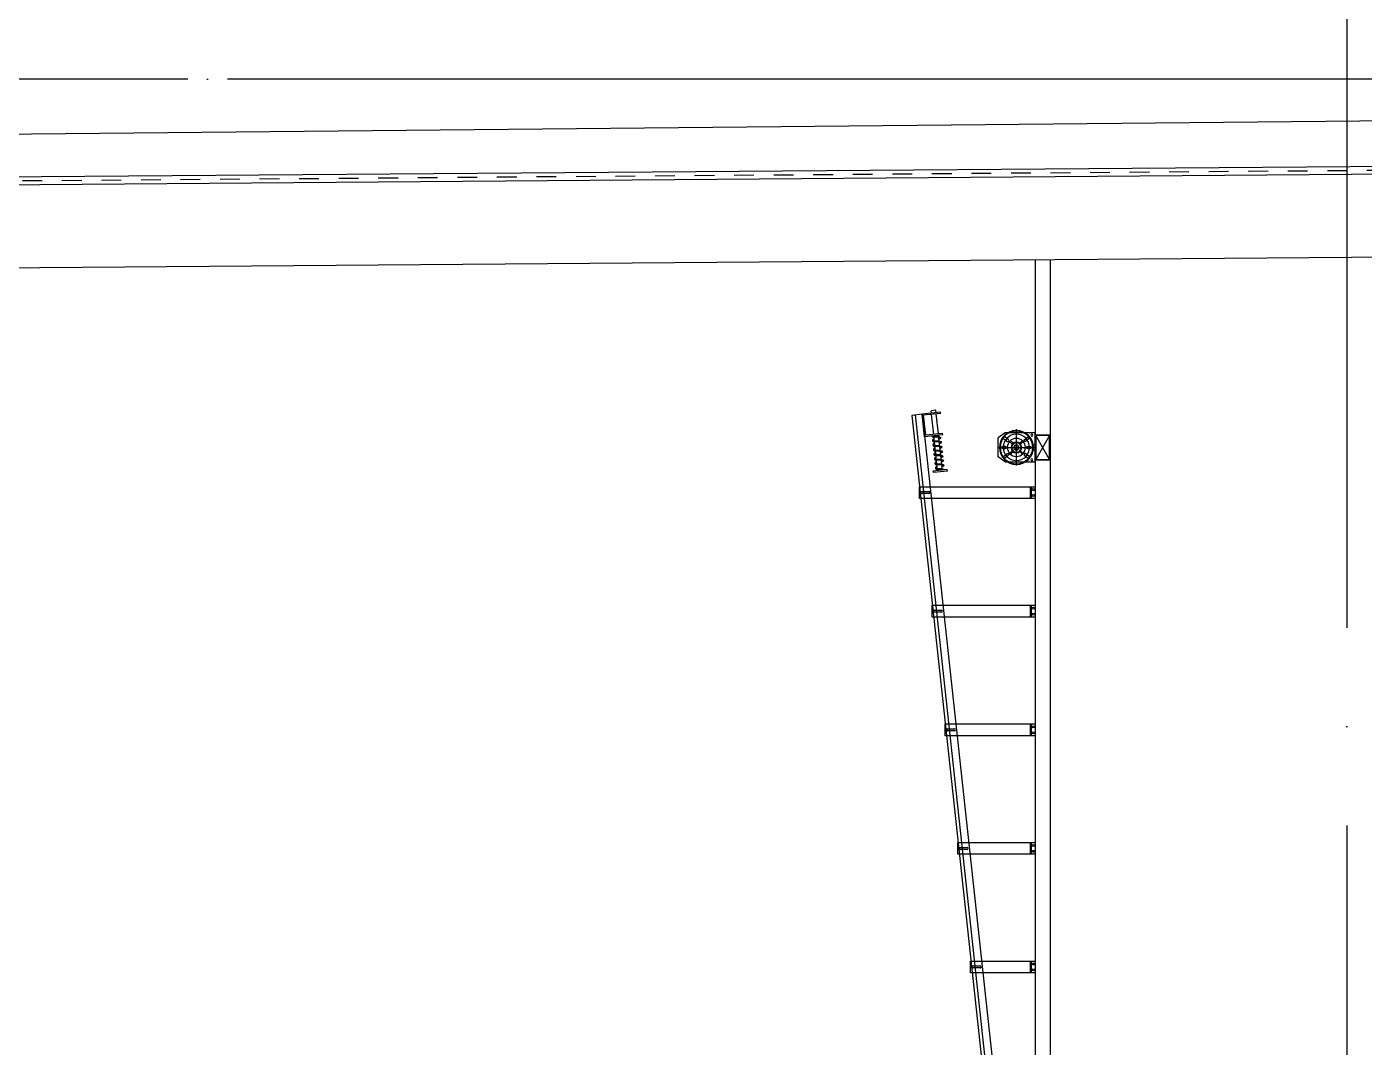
# Model space of a CAD drawing. Header units: millimetres. Extents: x 4754612 to 5801174, y 2368242 to 2777223.
# Drawn here: x 5502063 to 5508827, y 2446118 to 2451281 of the extents above; entities that cross this region are included whole.
import ezdxf

# ---------------------------------------------------------------- set-up
doc = ezdxf.new("R2010")
doc.units = ezdxf.units.MM
doc.header["$LTSCALE"] = 1000
for name, pattern in [('CEN', [6.2, 6, -0.1, 0, -0.1]), ('CENTER', [50.8, 31.75, -6.35, 6.35, -6.35]), ('HIDDEN', [2, 1, -1])]:
    doc.linetypes.add(name, pattern=pattern)
for name, color, linetype in [('A-FIN-4', 9, 'Continuous'), ('A-FIN-5', 8, 'Continuous'), ('A-중심선', 10, 'CEN'), ('CENTER', 1, 'CENTER'), ('CON', 2, 'Continuous'), ('OHD Frame', 6, 'Continuous'), ('OHD Track', 4, 'Continuous'), ('케이블드럼', 9, 'Continuous')]:
    doc.layers.add(name, color=color, linetype=linetype)

# ---------------------------------------------------------------- blocks, each defined once
blk = doc.blocks.new('DRUM&SHAFT')
at = {"layer": 'CENTER', "ltscale": 5}
for p, q in [((83366.2, -19490.3, 0), (83366.2, -19306.3, 0)), ((83458.2, -19398.3, 0), (83274.3, -19398.3, 0))]:
    blk.add_line(p, q, dxfattribs=at)
at = {"layer": '케이블드럼'}
for p, q in [((83420.7, -19323.3, 0), (83273.7, -19323.3, 0)), ((83420.7, -19323.3, 0), (83458.7, -19350.3, 0)), ((83281.4, -19385.6, 0), (83270.7, -19385.6, 0)), ((83281.4, -19410.6, 0), (83270.7, -19410.6, 0)), ((83345.4, -19381.2, 0), (83331.9, -19367.7, 0)), ((83349.3, -19377.3, 0), (83335.8, -19363.8, 0)), ((83383.2, -19377.3, 0), (83396.7, -19363.8, 0)), ((83387.1, -19381.2, 0), (83400.6, -19367.7, 0)), ((83458.7, -19446.3, 0), (83458.7, -19350.3, 0)), ((83273.7, -19473.3, 0), (83420.7, -19473.3, 0)), ((83345.2, -19415.2, 0), (83331.9, -19428.5, 0)), ((83349.1, -19419.2, 0), (83335.8, -19432.5, 0)), ((83383.4, -19419.2, 0), (83396.7, -19432.5, 0)), ((83387.3, -19415.2, 0), (83400.6, -19428.5, 0)), ((83420.7, -19473.3, 0), (83458.7, -19446.3, 0))]:
    blk.add_line(p, q, dxfattribs=at)
at = {"layer": '케이블드럼', "elevation": 0}
blk.add_lwpolyline([(83270.7, -19323.3), (83273.7, -19323.3), (83273.7, -19473.3), (83270.7, -19473.3)], close=True, dxfattribs=at)
for points in [[(83307.4, -19344.4, 0.867236), (83301.1, -19352.2), (83320, -19367.5, 0.867236), (83326.3, -19359.7)], [(83425.1, -19344.4, -0.867236), (83431.4, -19352.2), (83412.5, -19367.5, -0.867236), (83406.2, -19359.7)], [(83295.3, -19393.3, 0.867236), (83295.3, -19403.3), (83311.6, -19403.3, 0.867236), (83311.6, -19393.3)], [(83437.2, -19393.3, -0.867236), (83437.2, -19403.3), (83420.9, -19403.3, -0.867236), (83420.9, -19393.3)], [(83307.4, -19452.2, -0.867236), (83301.1, -19444.5), (83320, -19429.1, -0.867236), (83326.3, -19436.9)], [(83425.1, -19452.2, 0.867236), (83431.4, -19444.5), (83412.5, -19429.1, 0.867236), (83406.2, -19436.9)]]:
    blk.add_lwpolyline(points, format="xyb", close=True, dxfattribs=at)
at = {"layer": '케이블드럼'}
for centre, radius in [((83366.2, -19398.1, 0), 85.8), ((83288.3, -19335.5, 0), 5), ((83366.2, -19398.3, 0), 82.6), ((83366.2, -19398.1, 0), 66.5), ((83366.2, -19398.1, 0), 45.9), ((83366.2, -19398.3, 0), 27), ((83366.2, -19398.3, 0), 24), ((83366.2, -19398.3, 0), 12.6), ((83366.2, -19398.3, 0), 12.5), ((83366.2, -19398.3, 0), 10.5), ((83288.3, -19461.1, 0), 5)]:
    blk.add_circle(centre, radius, dxfattribs=at)
blk = doc.blocks.new('프레임125X75X2.3T')
at = {"color": 1}
for p, q in [((187297.8, -254578.2, 0), (187368.2, -254457.8, 0)), ((187297.8, -254457.8, 0), (187368.2, -254578.2, 0))]:
    blk.add_line(p, q, dxfattribs=at)
at = {"layer": 'OHD Frame', "elevation": 0}
for points in [[(187370.5, -254455.5), (187370.5, -254580.5), (187295.5, -254580.5), (187295.5, -254455.5)], [(187368.2, -254457.8), (187368.2, -254578.2), (187297.8, -254578.2), (187297.8, -254457.8)]]:
    blk.add_lwpolyline(points, close=True, dxfattribs=at)
blk = doc.blocks.new('DOOR STOPPER')
at = {"color": 4}
for p, q in [((109463.3, 61094.3, 0), (109463.3, 61023.5, 0)), ((109463.3, 61094.3, 0), (109471.3, 61094.3, 0)), ((109471.3, 61094.3, 0), (109471.3, 61023.5, 0)), ((109648.8, 61091.2, 0), (109648.8, 60998.9, 0)), ((109648.8, 61091.2, 0), (109655.1, 61091.2, 0)), ((109655.1, 61091.2, 0), (109655.1, 61005.3, 0)), ((109756.9, 61091.2, 0), (109756.9, 61005.3, 0)), ((109756.9, 61091.2, 0), (109763.3, 61091.2, 0)), ((109763.3, 61091.2, 0), (109763.3, 60998.9, 0)), ((109463.3, 61023.5, 0), (109471.3, 61023.5, 0)), ((109471.3, 61069.8, 0), (109648.8, 61069.8, 0)), ((109471.3, 61045.8, 0), (109648.8, 61045.8, 0)), ((109655.1, 61069.8, 0), (109756.9, 61069.8, 0)), ((109655.1, 61045.8, 0), (109756.9, 61045.8, 0)), ((109763.3, 61069.8, 0), (109776, 61069.8, 0)), ((109763.3, 61045.8, 0), (109776, 61045.8, 0)), ((109776, 61069.8, 0), (109776, 61045.8, 0)), ((109648.8, 60998.9, 0), (109763.3, 60998.9, 0)), ((109655.1, 61005.3, 0), (109756.9, 61005.3, 0))]:
    blk.add_line(p, q, dxfattribs=at)
at = {"color": 4, "linetype": 'Continuous'}
for p, q in [((109474.5, 61069.4, 0), (109476.8, 61046.4, 0)), ((109478.1, 61070.1, 0), (109480.5, 61046.8, 0)), ((109497.8, 61069.4, 0), (109500.2, 61046.4, 0)), ((109501.5, 61070.1, 0), (109503.9, 61046.8, 0)), ((109521.2, 61069.4, 0), (109523.6, 61046.4, 0)), ((109524.8, 61070.1, 0), (109527.3, 61046.8, 0)), ((109544.6, 61069.4, 0), (109546.9, 61046.4, 0)), ((109548.2, 61070.1, 0), (109550.6, 61046.8, 0)), ((109567.9, 61069.4, 0), (109570.3, 61046.4, 0)), ((109571.6, 61070.1, 0), (109574, 61046.8, 0)), ((109591.3, 61069.4, 0), (109593.6, 61046.4, 0)), ((109594.9, 61070.1, 0), (109597.3, 61046.8, 0)), ((109614.6, 61069.4, 0), (109617, 61046.4, 0)), ((109618.3, 61070.1, 0), (109620.7, 61046.8, 0)), ((109638, 61069.7, 0), (109640.3, 61046.7, 0)), ((109641.6, 61070.4, 0), (109644, 61047.1, 0))]:
    blk.add_line(p, q, dxfattribs=at)
for centre, end_param in [((109494.7, 61064.3, 0), 1.199537), ((109518, 61064.3, 0), 1.199537), ((109541.4, 61064.3, 0), 1.199537), ((109564.7, 61064.3, 0), 1.199537), ((109588.1, 61064.3, 0), 1.199537), ((109611.4, 61064.3, 0), 1.199537), ((109634.8, 61064.5, 0), 1.199537), ((109471.3, 61064.3, 0), -0.032668)]:
    blk.add_ellipse(centre, major_axis=(-0.3, 15.6), ratio=0.477179, start_param=-1.195765, end_param=end_param, dxfattribs=at)
for points, knots in [([(109474.5, 61069.4, 0), (109474.3, 61070.2, 0), (109474.1, 61071, 0), (109473.6, 61072.7, 0), (109473.3, 61073.5, 0), (109472.6, 61074.8, 0), (109472.2, 61075.3, 0), (109471.7, 61075.9, 0), (109471.6, 61076, 0), (109471.4, 61076.1, 0), (109471.3, 61076.1, 0), (109471.3, 61076.2, 0)], [1.9539775, 1.9539775, 1.9539775, 1.9539775, 2.1548685, 2.1548685, 2.4122962, 2.4122962, 2.6697239, 2.6697239, 2.8449346, 2.8449346, 2.9444367, 2.9444367, 2.9444367, 2.9444367]), ([(109492.9, 61045.8, 0), (109491.5, 61041.4, 0), (109491.2, 61040.8, 0), (109490.7, 61039.9, 0), (109490.5, 61039.5, 0), (109490, 61038.8, 0), (109489.7, 61038.4, 0), (109489.2, 61037.8, 0), (109488.8, 61037.5, 0), (109488.2, 61036.9, 0), (109487.9, 61036.7, 0), (109487.3, 61036.4, 0), (109487.1, 61036.3, 0), (109486.7, 61036.1, 0), (109486.5, 61036, 0), (109486.1, 61035.9, 0), (109485.9, 61035.9, 0), (109485.6, 61035.8, 0), (109485.5, 61035.8, 0), (109485.3, 61035.8, 0), (109485.2, 61035.8, 0), (109484.8, 61035.8, 0), (109484.5, 61035.8, 0), (109484.2, 61035.9, 0), (109484.1, 61035.9, 0), (109483.9, 61035.9, 0), (109483.8, 61035.9, 0), (109483.7, 61036, 0), (109483.6, 61036, 0), (109483.4, 61036.1, 0), (109483.2, 61036.1, 0), (109482.7, 61036.3, 0), (109482.5, 61036.5, 0), (109482, 61036.8, 0), (109481.8, 61036.9, 0), (109481.5, 61037.1, 0), (109481.4, 61037.3, 0), (109481, 61037.6, 0), (109480.8, 61037.9, 0), (109480.3, 61038.4, 0), (109480.1, 61038.7, 0), (109479.5, 61039.5, 0), (109479.1, 61040.1, 0), (109478.5, 61041.3, 0), (109478.2, 61042, 0), (109477.7, 61043.4, 0), (109477.5, 61044.2, 0), (109477.2, 61045.3, 0), (109477.1, 61045.7, 0), (109476.8, 61046.4, 0)], [2.284157, 2.284157, 2.284157, 2.284157, 2.422346, 2.422346, 2.53296, 2.53296, 2.643575, 2.643575, 2.760459, 2.760459, 2.877343, 2.877343, 2.943322, 2.943322, 3.009301, 3.009301, 3.067956, 3.067956, 3.100399, 3.100399, 3.132842, 3.132842, 3.209433, 3.209433, 3.242764, 3.242764, 3.266879, 3.266879, 3.290995, 3.290995, 3.339227, 3.339227, 3.435689, 3.435689, 3.491675, 3.491675, 3.54766, 3.54766, 3.639733, 3.639733, 3.731806, 3.731806, 3.894315, 3.894315, 4.056824, 4.056824, 4.219333, 4.219333, 4.293854, 4.293854, 4.293854, 4.293854]), ([(109489.1, 61045.8, 0), (109489, 61045.5, 0), (109488.9, 61045.1, 0), (109488.4, 61043.7, 0), (109488, 61042.7, 0), (109487.2, 61041.2, 0), (109486.8, 61040.6, 0), (109486.1, 61040, 0), (109485.8, 61039.8, 0), (109485.4, 61039.6, 0), (109485.3, 61039.5, 0), (109485, 61039.5, 0), (109484.9, 61039.5, 0), (109484.6, 61039.6, 0), (109484.4, 61039.7, 0), (109483.9, 61040, 0), (109483.6, 61040.2, 0), (109483.1, 61040.8, 0), (109482.8, 61041.2, 0), (109482.2, 61042.2, 0), (109481.9, 61042.8, 0), (109481.3, 61044.4, 0), (109480.9, 61045.6, 0), (109480.7, 61046.8, 0)], [2.066081, 2.066081, 2.066081, 2.066081, 2.158304, 2.158304, 2.432845, 2.432845, 2.707387, 2.707387, 2.892355, 2.892355, 3.077323, 3.077323, 3.262291, 3.262291, 3.44726, 3.44726, 3.632228, 3.632228, 3.817196, 3.817196, 4.002164, 4.002164, 4.293854, 4.293854, 4.293854, 4.293854]), ([(109494.7, 61076.2, 0), (109494.6, 61076.1, 0), (109494.5, 61076.1, 0), (109494.3, 61075.9, 0), (109494.1, 61075.7, 0), (109493.7, 61075.3, 0), (109493.5, 61075.1, 0), (109492.9, 61074, 0), (109492.5, 61073.1, 0), (109491.9, 61071.4, 0), (109491.7, 61070.8, 0), (109491.6, 61069.8, 0)], [3.3387486, 3.3387486, 3.3387486, 3.3387486, 3.4898819, 3.4898819, 3.6410151, 3.6410151, 3.7921484, 3.7921484, 4.105162, 4.105162, 4.2730649, 4.2730649, 4.2730649, 4.2730649]), ([(109497.8, 61069.4, 0), (109497.7, 61070.2, 0), (109497.5, 61071, 0), (109497, 61072.7, 0), (109496.6, 61073.5, 0), (109495.9, 61074.8, 0), (109495.6, 61075.3, 0), (109495.1, 61075.9, 0), (109494.9, 61076, 0), (109494.7, 61076.1, 0), (109494.7, 61076.1, 0), (109494.7, 61076.2, 0)], [1.9539775, 1.9539775, 1.9539775, 1.9539775, 2.1548685, 2.1548685, 2.4122962, 2.4122962, 2.6697239, 2.6697239, 2.8449346, 2.8449346, 2.9444367, 2.9444367, 2.9444367, 2.9444367]), ([(109516.3, 61045.8, 0), (109514.8, 61041.4, 0), (109514.6, 61040.8, 0), (109514.1, 61039.9, 0), (109513.8, 61039.5, 0), (109513.3, 61038.8, 0), (109513.1, 61038.4, 0), (109512.5, 61037.8, 0), (109512.2, 61037.5, 0), (109511.6, 61036.9, 0), (109511.2, 61036.7, 0), (109510.7, 61036.4, 0), (109510.5, 61036.3, 0), (109510.1, 61036.1, 0), (109509.9, 61036, 0), (109509.4, 61035.9, 0), (109509.2, 61035.9, 0), (109509, 61035.8, 0), (109508.9, 61035.8, 0), (109508.7, 61035.8, 0), (109508.6, 61035.8, 0), (109508.2, 61035.8, 0), (109507.9, 61035.8, 0), (109507.5, 61035.9, 0), (109507.4, 61035.9, 0), (109507.2, 61035.9, 0), (109507.2, 61035.9, 0), (109507, 61036, 0), (109506.9, 61036, 0), (109506.7, 61036.1, 0), (109506.6, 61036.1, 0), (109506.1, 61036.3, 0), (109505.8, 61036.5, 0), (109505.4, 61036.8, 0), (109505.2, 61036.9, 0), (109504.9, 61037.1, 0), (109504.7, 61037.3, 0), (109504.3, 61037.6, 0), (109504.1, 61037.9, 0), (109503.6, 61038.4, 0), (109503.4, 61038.7, 0), (109502.8, 61039.5, 0), (109502.5, 61040.1, 0), (109501.9, 61041.3, 0), (109501.6, 61042, 0), (109501.1, 61043.4, 0), (109500.8, 61044.2, 0), (109500.5, 61045.3, 0), (109500.5, 61045.7, 0), (109500.2, 61046.4, 0)], [2.284157, 2.284157, 2.284157, 2.284157, 2.422346, 2.422346, 2.53296, 2.53296, 2.643575, 2.643575, 2.760459, 2.760459, 2.877343, 2.877343, 2.943322, 2.943322, 3.009301, 3.009301, 3.067956, 3.067956, 3.100399, 3.100399, 3.132842, 3.132842, 3.209433, 3.209433, 3.242764, 3.242764, 3.266879, 3.266879, 3.290995, 3.290995, 3.339227, 3.339227, 3.435689, 3.435689, 3.491675, 3.491675, 3.54766, 3.54766, 3.639733, 3.639733, 3.731806, 3.731806, 3.894315, 3.894315, 4.056824, 4.056824, 4.219333, 4.219333, 4.293854, 4.293854, 4.293854, 4.293854]), ([(109512.4, 61045.8, 0), (109512.3, 61045.5, 0), (109512.2, 61045.1, 0), (109511.8, 61043.7, 0), (109511.4, 61042.7, 0), (109510.6, 61041.2, 0), (109510.1, 61040.6, 0), (109509.4, 61040, 0), (109509.2, 61039.8, 0), (109508.8, 61039.6, 0), (109508.6, 61039.5, 0), (109508.3, 61039.5, 0), (109508.2, 61039.5, 0), (109507.9, 61039.6, 0), (109507.7, 61039.7, 0), (109507.3, 61040, 0), (109507, 61040.2, 0), (109506.4, 61040.8, 0), (109506.1, 61041.2, 0), (109505.6, 61042.2, 0), (109505.3, 61042.8, 0), (109504.6, 61044.4, 0), (109504.3, 61045.6, 0), (109504, 61046.8, 0)], [2.066081, 2.066081, 2.066081, 2.066081, 2.158304, 2.158304, 2.432845, 2.432845, 2.707387, 2.707387, 2.892355, 2.892355, 3.077323, 3.077323, 3.262291, 3.262291, 3.44726, 3.44726, 3.632228, 3.632228, 3.817196, 3.817196, 4.002164, 4.002164, 4.293854, 4.293854, 4.293854, 4.293854]), ([(109518, 61076.2, 0), (109518, 61076.1, 0), (109517.9, 61076.1, 0), (109517.6, 61075.9, 0), (109517.5, 61075.7, 0), (109517.1, 61075.3, 0), (109516.9, 61075.1, 0), (109516.3, 61074, 0), (109515.8, 61073.1, 0), (109515.3, 61071.4, 0), (109515.1, 61070.8, 0), (109515, 61069.8, 0)], [3.3387486, 3.3387486, 3.3387486, 3.3387486, 3.4898819, 3.4898819, 3.6410151, 3.6410151, 3.7921484, 3.7921484, 4.105162, 4.105162, 4.2730649, 4.2730649, 4.2730649, 4.2730649]), ([(109521.2, 61069.4, 0), (109521, 61070.2, 0), (109520.8, 61071, 0), (109520.3, 61072.7, 0), (109520, 61073.5, 0), (109519.3, 61074.8, 0), (109518.9, 61075.3, 0), (109518.4, 61075.9, 0), (109518.3, 61076, 0), (109518.1, 61076.1, 0), (109518, 61076.1, 0), (109518, 61076.2, 0)], [1.9539775, 1.9539775, 1.9539775, 1.9539775, 2.1548685, 2.1548685, 2.4122962, 2.4122962, 2.6697239, 2.6697239, 2.8449346, 2.8449346, 2.9444367, 2.9444367, 2.9444367, 2.9444367]), ([(109539.7, 61045.8, 0), (109538.2, 61041.4, 0), (109537.9, 61040.8, 0), (109537.4, 61039.9, 0), (109537.2, 61039.5, 0), (109536.7, 61038.8, 0), (109536.4, 61038.4, 0), (109535.9, 61037.8, 0), (109535.6, 61037.5, 0), (109534.9, 61036.9, 0), (109534.6, 61036.7, 0), (109534, 61036.4, 0), (109533.8, 61036.3, 0), (109533.4, 61036.1, 0), (109533.2, 61036, 0), (109532.8, 61035.9, 0), (109532.6, 61035.9, 0), (109532.3, 61035.8, 0), (109532.2, 61035.8, 0), (109532, 61035.8, 0), (109531.9, 61035.8, 0), (109531.5, 61035.8, 0), (109531.2, 61035.8, 0), (109530.9, 61035.9, 0), (109530.8, 61035.9, 0), (109530.6, 61035.9, 0), (109530.5, 61035.9, 0), (109530.4, 61036, 0), (109530.3, 61036, 0), (109530.1, 61036.1, 0), (109529.9, 61036.1, 0), (109529.5, 61036.3, 0), (109529.2, 61036.5, 0), (109528.7, 61036.8, 0), (109528.6, 61036.9, 0), (109528.2, 61037.1, 0), (109528.1, 61037.3, 0), (109527.7, 61037.6, 0), (109527.5, 61037.9, 0), (109527, 61038.4, 0), (109526.8, 61038.7, 0), (109526.2, 61039.5, 0), (109525.9, 61040.1, 0), (109525.2, 61041.3, 0), (109524.9, 61042, 0), (109524.4, 61043.4, 0), (109524.2, 61044.2, 0), (109523.9, 61045.3, 0), (109523.8, 61045.7, 0), (109523.6, 61046.4, 0)], [2.284157, 2.284157, 2.284157, 2.284157, 2.422346, 2.422346, 2.53296, 2.53296, 2.643575, 2.643575, 2.760459, 2.760459, 2.877343, 2.877343, 2.943322, 2.943322, 3.009301, 3.009301, 3.067956, 3.067956, 3.100399, 3.100399, 3.132842, 3.132842, 3.209433, 3.209433, 3.242764, 3.242764, 3.266879, 3.266879, 3.290995, 3.290995, 3.339227, 3.339227, 3.435689, 3.435689, 3.491675, 3.491675, 3.54766, 3.54766, 3.639733, 3.639733, 3.731806, 3.731806, 3.894315, 3.894315, 4.056824, 4.056824, 4.219333, 4.219333, 4.293854, 4.293854, 4.293854, 4.293854]), ([(109535.8, 61045.8, 0), (109535.7, 61045.5, 0), (109535.6, 61045.1, 0), (109535.1, 61043.7, 0), (109534.7, 61042.7, 0), (109533.9, 61041.2, 0), (109533.5, 61040.6, 0), (109532.8, 61040, 0), (109532.5, 61039.8, 0), (109532.1, 61039.6, 0), (109532, 61039.5, 0), (109531.7, 61039.5, 0), (109531.6, 61039.5, 0), (109531.3, 61039.6, 0), (109531.1, 61039.7, 0), (109530.6, 61040, 0), (109530.3, 61040.2, 0), (109529.8, 61040.8, 0), (109529.5, 61041.2, 0), (109528.9, 61042.2, 0), (109528.6, 61042.8, 0), (109528, 61044.4, 0), (109527.6, 61045.6, 0), (109527.4, 61046.8, 0)], [2.066081, 2.066081, 2.066081, 2.066081, 2.158304, 2.158304, 2.432845, 2.432845, 2.707387, 2.707387, 2.892355, 2.892355, 3.077323, 3.077323, 3.262291, 3.262291, 3.44726, 3.44726, 3.632228, 3.632228, 3.817196, 3.817196, 4.002164, 4.002164, 4.293854, 4.293854, 4.293854, 4.293854]), ([(109541.4, 61076.2, 0), (109541.3, 61076.1, 0), (109541.2, 61076.1, 0), (109541, 61075.9, 0), (109540.8, 61075.7, 0), (109540.5, 61075.3, 0), (109540.3, 61075.1, 0), (109539.6, 61074, 0), (109539.2, 61073.1, 0), (109538.6, 61071.4, 0), (109538.5, 61070.8, 0), (109538.3, 61069.8, 0)], [3.3387486, 3.3387486, 3.3387486, 3.3387486, 3.4898819, 3.4898819, 3.6410151, 3.6410151, 3.7921484, 3.7921484, 4.105162, 4.105162, 4.2730649, 4.2730649, 4.2730649, 4.2730649]), ([(109544.6, 61069.4, 0), (109544.4, 61070.2, 0), (109544.2, 61071, 0), (109543.7, 61072.7, 0), (109543.3, 61073.5, 0), (109542.7, 61074.8, 0), (109542.3, 61075.3, 0), (109541.8, 61075.9, 0), (109541.6, 61076, 0), (109541.4, 61076.1, 0), (109541.4, 61076.1, 0), (109541.4, 61076.2, 0)], [1.9539775, 1.9539775, 1.9539775, 1.9539775, 2.1548685, 2.1548685, 2.4122962, 2.4122962, 2.6697239, 2.6697239, 2.8449346, 2.8449346, 2.9444367, 2.9444367, 2.9444367, 2.9444367]), ([(109563, 61045.8, 0), (109561.5, 61041.4, 0), (109561.3, 61040.8, 0), (109560.8, 61039.9, 0), (109560.5, 61039.5, 0), (109560, 61038.8, 0), (109559.8, 61038.4, 0), (109559.2, 61037.8, 0), (109558.9, 61037.5, 0), (109558.3, 61036.9, 0), (109557.9, 61036.7, 0), (109557.4, 61036.4, 0), (109557.2, 61036.3, 0), (109556.8, 61036.1, 0), (109556.6, 61036, 0), (109556.2, 61035.9, 0), (109556, 61035.9, 0), (109555.7, 61035.8, 0), (109555.6, 61035.8, 0), (109555.4, 61035.8, 0), (109555.3, 61035.8, 0), (109554.9, 61035.8, 0), (109554.6, 61035.8, 0), (109554.2, 61035.9, 0), (109554.1, 61035.9, 0), (109553.9, 61035.9, 0), (109553.9, 61035.9, 0), (109553.7, 61036, 0), (109553.7, 61036, 0), (109553.4, 61036.1, 0), (109553.3, 61036.1, 0), (109552.8, 61036.3, 0), (109552.5, 61036.5, 0), (109552.1, 61036.8, 0), (109551.9, 61036.9, 0), (109551.6, 61037.1, 0), (109551.4, 61037.3, 0), (109551.1, 61037.6, 0), (109550.8, 61037.9, 0), (109550.4, 61038.4, 0), (109550.1, 61038.7, 0), (109549.6, 61039.5, 0), (109549.2, 61040.1, 0), (109548.6, 61041.3, 0), (109548.3, 61042, 0), (109547.8, 61043.4, 0), (109547.5, 61044.2, 0), (109547.3, 61045.3, 0), (109547.2, 61045.7, 0), (109546.9, 61046.4, 0)], [2.284157, 2.284157, 2.284157, 2.284157, 2.422346, 2.422346, 2.53296, 2.53296, 2.643575, 2.643575, 2.760459, 2.760459, 2.877343, 2.877343, 2.943322, 2.943322, 3.009301, 3.009301, 3.067956, 3.067956, 3.100399, 3.100399, 3.132842, 3.132842, 3.209433, 3.209433, 3.242764, 3.242764, 3.266879, 3.266879, 3.290995, 3.290995, 3.339227, 3.339227, 3.435689, 3.435689, 3.491675, 3.491675, 3.54766, 3.54766, 3.639733, 3.639733, 3.731806, 3.731806, 3.894315, 3.894315, 4.056824, 4.056824, 4.219333, 4.219333, 4.293854, 4.293854, 4.293854, 4.293854]), ([(109559.1, 61045.8, 0), (109559, 61045.5, 0), (109558.9, 61045.1, 0), (109558.5, 61043.7, 0), (109558.1, 61042.7, 0), (109557.3, 61041.2, 0), (109556.8, 61040.6, 0), (109556.1, 61040, 0), (109555.9, 61039.8, 0), (109555.5, 61039.6, 0), (109555.3, 61039.5, 0), (109555, 61039.5, 0), (109554.9, 61039.5, 0), (109554.6, 61039.6, 0), (109554.4, 61039.7, 0), (109554, 61040, 0), (109553.7, 61040.2, 0), (109553.1, 61040.8, 0), (109552.8, 61041.2, 0), (109552.3, 61042.2, 0), (109552, 61042.8, 0), (109551.3, 61044.4, 0), (109551, 61045.6, 0), (109550.7, 61046.8, 0)], [2.066081, 2.066081, 2.066081, 2.066081, 2.158304, 2.158304, 2.432845, 2.432845, 2.707387, 2.707387, 2.892355, 2.892355, 3.077323, 3.077323, 3.262291, 3.262291, 3.44726, 3.44726, 3.632228, 3.632228, 3.817196, 3.817196, 4.002164, 4.002164, 4.293854, 4.293854, 4.293854, 4.293854]), ([(109564.7, 61076.2, 0), (109564.7, 61076.1, 0), (109564.6, 61076.1, 0), (109564.3, 61075.9, 0), (109564.2, 61075.7, 0), (109563.8, 61075.3, 0), (109563.6, 61075.1, 0), (109563, 61074, 0), (109562.5, 61073.1, 0), (109562, 61071.4, 0), (109561.8, 61070.8, 0), (109561.7, 61069.8, 0)], [3.3387486, 3.3387486, 3.3387486, 3.3387486, 3.4898819, 3.4898819, 3.6410151, 3.6410151, 3.7921484, 3.7921484, 4.105162, 4.105162, 4.2730649, 4.2730649, 4.2730649, 4.2730649]), ([(109567.9, 61069.4, 0), (109567.8, 61070.2, 0), (109567.6, 61071, 0), (109567, 61072.7, 0), (109566.7, 61073.5, 0), (109566, 61074.8, 0), (109565.6, 61075.3, 0), (109565.1, 61075.9, 0), (109565, 61076, 0), (109564.8, 61076.1, 0), (109564.7, 61076.1, 0), (109564.7, 61076.2, 0)], [1.9539775, 1.9539775, 1.9539775, 1.9539775, 2.1548685, 2.1548685, 2.4122962, 2.4122962, 2.6697239, 2.6697239, 2.8449346, 2.8449346, 2.9444367, 2.9444367, 2.9444367, 2.9444367]), ([(109586.4, 61045.8, 0), (109584.9, 61041.4, 0), (109584.6, 61040.8, 0), (109584.1, 61039.9, 0), (109583.9, 61039.5, 0), (109583.4, 61038.8, 0), (109583.1, 61038.4, 0), (109582.6, 61037.8, 0), (109582.3, 61037.5, 0), (109581.6, 61036.9, 0), (109581.3, 61036.7, 0), (109580.7, 61036.4, 0), (109580.6, 61036.3, 0), (109580.1, 61036.1, 0), (109579.9, 61036, 0), (109579.5, 61035.9, 0), (109579.3, 61035.9, 0), (109579, 61035.8, 0), (109578.9, 61035.8, 0), (109578.7, 61035.8, 0), (109578.6, 61035.8, 0), (109578.2, 61035.8, 0), (109578, 61035.8, 0), (109577.6, 61035.9, 0), (109577.5, 61035.9, 0), (109577.3, 61035.9, 0), (109577.2, 61035.9, 0), (109577.1, 61036, 0), (109577, 61036, 0), (109576.8, 61036.1, 0), (109576.6, 61036.1, 0), (109576.2, 61036.3, 0), (109575.9, 61036.5, 0), (109575.4, 61036.8, 0), (109575.3, 61036.9, 0), (109575, 61037.1, 0), (109574.8, 61037.3, 0), (109574.4, 61037.6, 0), (109574.2, 61037.9, 0), (109573.7, 61038.4, 0), (109573.5, 61038.7, 0), (109572.9, 61039.5, 0), (109572.6, 61040.1, 0), (109571.9, 61041.3, 0), (109571.7, 61042, 0), (109571.1, 61043.4, 0), (109570.9, 61044.2, 0), (109570.6, 61045.3, 0), (109570.5, 61045.7, 0), (109570.3, 61046.4, 0)], [2.284157, 2.284157, 2.284157, 2.284157, 2.422346, 2.422346, 2.53296, 2.53296, 2.643575, 2.643575, 2.760459, 2.760459, 2.877343, 2.877343, 2.943322, 2.943322, 3.009301, 3.009301, 3.067956, 3.067956, 3.100399, 3.100399, 3.132842, 3.132842, 3.209433, 3.209433, 3.242764, 3.242764, 3.266879, 3.266879, 3.290995, 3.290995, 3.339227, 3.339227, 3.435689, 3.435689, 3.491675, 3.491675, 3.54766, 3.54766, 3.639733, 3.639733, 3.731806, 3.731806, 3.894315, 3.894315, 4.056824, 4.056824, 4.219333, 4.219333, 4.293854, 4.293854, 4.293854, 4.293854]), ([(109582.5, 61045.8, 0), (109582.4, 61045.5, 0), (109582.3, 61045.1, 0), (109581.9, 61043.7, 0), (109581.5, 61042.7, 0), (109580.6, 61041.2, 0), (109580.2, 61040.6, 0), (109579.5, 61040, 0), (109579.3, 61039.8, 0), (109578.8, 61039.6, 0), (109578.7, 61039.5, 0), (109578.4, 61039.5, 0), (109578.3, 61039.5, 0), (109578, 61039.6, 0), (109577.8, 61039.7, 0), (109577.3, 61040, 0), (109577.1, 61040.2, 0), (109576.5, 61040.8, 0), (109576.2, 61041.2, 0), (109575.6, 61042.2, 0), (109575.4, 61042.8, 0), (109574.7, 61044.4, 0), (109574.3, 61045.6, 0), (109574.1, 61046.8, 0)], [2.066081, 2.066081, 2.066081, 2.066081, 2.158304, 2.158304, 2.432845, 2.432845, 2.707387, 2.707387, 2.892355, 2.892355, 3.077323, 3.077323, 3.262291, 3.262291, 3.44726, 3.44726, 3.632228, 3.632228, 3.817196, 3.817196, 4.002164, 4.002164, 4.293854, 4.293854, 4.293854, 4.293854]), ([(109588.1, 61076.2, 0), (109588, 61076.1, 0), (109587.9, 61076.1, 0), (109587.7, 61075.9, 0), (109587.5, 61075.7, 0), (109587.2, 61075.3, 0), (109587, 61075.1, 0), (109586.3, 61074, 0), (109585.9, 61073.1, 0), (109585.3, 61071.4, 0), (109585.2, 61070.8, 0), (109585, 61069.8, 0)], [3.3387486, 3.3387486, 3.3387486, 3.3387486, 3.4898819, 3.4898819, 3.6410151, 3.6410151, 3.7921484, 3.7921484, 4.105162, 4.105162, 4.2730649, 4.2730649, 4.2730649, 4.2730649]), ([(109591.3, 61069.4, 0), (109591.1, 61070.2, 0), (109590.9, 61071, 0), (109590.4, 61072.7, 0), (109590.1, 61073.5, 0), (109589.4, 61074.8, 0), (109589, 61075.3, 0), (109588.5, 61075.9, 0), (109588.3, 61076, 0), (109588.1, 61076.1, 0), (109588.1, 61076.1, 0), (109588.1, 61076.2, 0)], [1.9539775, 1.9539775, 1.9539775, 1.9539775, 2.1548685, 2.1548685, 2.4122962, 2.4122962, 2.6697239, 2.6697239, 2.8449346, 2.8449346, 2.9444367, 2.9444367, 2.9444367, 2.9444367]), ([(109609.7, 61045.8, 0), (109608.2, 61041.4, 0), (109608, 61040.8, 0), (109607.5, 61039.9, 0), (109607.2, 61039.5, 0), (109606.7, 61038.8, 0), (109606.5, 61038.4, 0), (109605.9, 61037.8, 0), (109605.6, 61037.5, 0), (109605, 61036.9, 0), (109604.7, 61036.7, 0), (109604.1, 61036.4, 0), (109603.9, 61036.3, 0), (109603.5, 61036.1, 0), (109603.3, 61036, 0), (109602.9, 61035.9, 0), (109602.7, 61035.9, 0), (109602.4, 61035.8, 0), (109602.3, 61035.8, 0), (109602.1, 61035.8, 0), (109602, 61035.8, 0), (109601.6, 61035.8, 0), (109601.3, 61035.8, 0), (109600.9, 61035.9, 0), (109600.8, 61035.9, 0), (109600.7, 61035.9, 0), (109600.6, 61035.9, 0), (109600.4, 61036, 0), (109600.4, 61036, 0), (109600.1, 61036.1, 0), (109600, 61036.1, 0), (109599.5, 61036.3, 0), (109599.2, 61036.5, 0), (109598.8, 61036.8, 0), (109598.6, 61036.9, 0), (109598.3, 61037.1, 0), (109598.2, 61037.3, 0), (109597.8, 61037.6, 0), (109597.5, 61037.9, 0), (109597.1, 61038.4, 0), (109596.9, 61038.7, 0), (109596.3, 61039.5, 0), (109595.9, 61040.1, 0), (109595.3, 61041.3, 0), (109595, 61042, 0), (109594.5, 61043.4, 0), (109594.3, 61044.2, 0), (109594, 61045.3, 0), (109593.9, 61045.7, 0), (109593.6, 61046.4, 0)], [2.284157, 2.284157, 2.284157, 2.284157, 2.422346, 2.422346, 2.53296, 2.53296, 2.643575, 2.643575, 2.760459, 2.760459, 2.877343, 2.877343, 2.943322, 2.943322, 3.009301, 3.009301, 3.067956, 3.067956, 3.100399, 3.100399, 3.132842, 3.132842, 3.209433, 3.209433, 3.242764, 3.242764, 3.266879, 3.266879, 3.290995, 3.290995, 3.339227, 3.339227, 3.435689, 3.435689, 3.491675, 3.491675, 3.54766, 3.54766, 3.639733, 3.639733, 3.731806, 3.731806, 3.894315, 3.894315, 4.056824, 4.056824, 4.219333, 4.219333, 4.293854, 4.293854, 4.293854, 4.293854]), ([(109605.9, 61045.8, 0), (109605.8, 61045.5, 0), (109605.7, 61045.1, 0), (109605.2, 61043.7, 0), (109604.8, 61042.7, 0), (109604, 61041.2, 0), (109603.5, 61040.6, 0), (109602.9, 61040, 0), (109602.6, 61039.8, 0), (109602.2, 61039.6, 0), (109602, 61039.5, 0), (109601.8, 61039.5, 0), (109601.6, 61039.5, 0), (109601.3, 61039.6, 0), (109601.1, 61039.7, 0), (109600.7, 61040, 0), (109600.4, 61040.2, 0), (109599.9, 61040.8, 0), (109599.6, 61041.2, 0), (109599, 61042.2, 0), (109598.7, 61042.8, 0), (109598.1, 61044.4, 0), (109597.7, 61045.6, 0), (109597.4, 61046.8, 0)], [2.066081, 2.066081, 2.066081, 2.066081, 2.158304, 2.158304, 2.432845, 2.432845, 2.707387, 2.707387, 2.892355, 2.892355, 3.077323, 3.077323, 3.262291, 3.262291, 3.44726, 3.44726, 3.632228, 3.632228, 3.817196, 3.817196, 4.002164, 4.002164, 4.293854, 4.293854, 4.293854, 4.293854]), ([(109611.4, 61076.2, 0), (109611.4, 61076.1, 0), (109611.3, 61076.1, 0), (109611, 61075.9, 0), (109610.9, 61075.7, 0), (109610.5, 61075.3, 0), (109610.3, 61075.1, 0), (109609.7, 61074, 0), (109609.3, 61073.1, 0), (109608.7, 61071.4, 0), (109608.5, 61070.8, 0), (109608.4, 61069.8, 0)], [3.3387486, 3.3387486, 3.3387486, 3.3387486, 3.4898819, 3.4898819, 3.6410151, 3.6410151, 3.7921484, 3.7921484, 4.105162, 4.105162, 4.2730649, 4.2730649, 4.2730649, 4.2730649]), ([(109614.6, 61069.4, 0), (109614.5, 61070.2, 0), (109614.3, 61071, 0), (109613.8, 61072.7, 0), (109613.4, 61073.5, 0), (109612.7, 61074.8, 0), (109612.4, 61075.3, 0), (109611.9, 61075.9, 0), (109611.7, 61076, 0), (109611.5, 61076.1, 0), (109611.5, 61076.1, 0), (109611.4, 61076.2, 0)], [1.9539775, 1.9539775, 1.9539775, 1.9539775, 2.1548685, 2.1548685, 2.4122962, 2.4122962, 2.6697239, 2.6697239, 2.8449346, 2.8449346, 2.9444367, 2.9444367, 2.9444367, 2.9444367]), ([(109633.1, 61045.8, 0), (109631.6, 61041.4, 0), (109631.3, 61040.8, 0), (109630.8, 61039.9, 0), (109630.6, 61039.5, 0), (109630.1, 61038.8, 0), (109629.8, 61038.4, 0), (109629.3, 61037.8, 0), (109629, 61037.5, 0), (109628.3, 61036.9, 0), (109628, 61036.7, 0), (109627.5, 61036.4, 0), (109627.3, 61036.3, 0), (109626.9, 61036.1, 0), (109626.6, 61036, 0), (109626.2, 61035.9, 0), (109626, 61035.9, 0), (109625.7, 61035.8, 0), (109625.6, 61035.8, 0), (109625.4, 61035.8, 0), (109625.3, 61035.8, 0), (109625, 61035.8, 0), (109624.7, 61035.8, 0), (109624.3, 61035.9, 0), (109624.2, 61035.9, 0), (109624, 61035.9, 0), (109624, 61035.9, 0), (109623.8, 61036, 0), (109623.7, 61036, 0), (109623.5, 61036.1, 0), (109623.3, 61036.1, 0), (109622.9, 61036.3, 0), (109622.6, 61036.5, 0), (109622.1, 61036.8, 0), (109622, 61036.9, 0), (109621.7, 61037.1, 0), (109621.5, 61037.3, 0), (109621.1, 61037.6, 0), (109620.9, 61037.9, 0), (109620.4, 61038.4, 0), (109620.2, 61038.7, 0), (109619.6, 61039.5, 0), (109619.3, 61040.1, 0), (109618.7, 61041.3, 0), (109618.4, 61042, 0), (109617.8, 61043.4, 0), (109617.6, 61044.2, 0), (109617.3, 61045.3, 0), (109617.2, 61045.7, 0), (109617, 61046.4, 0)], [2.284157, 2.284157, 2.284157, 2.284157, 2.422346, 2.422346, 2.53296, 2.53296, 2.643575, 2.643575, 2.760459, 2.760459, 2.877343, 2.877343, 2.943322, 2.943322, 3.009301, 3.009301, 3.067956, 3.067956, 3.100399, 3.100399, 3.132842, 3.132842, 3.209433, 3.209433, 3.242764, 3.242764, 3.266879, 3.266879, 3.290995, 3.290995, 3.339227, 3.339227, 3.435689, 3.435689, 3.491675, 3.491675, 3.54766, 3.54766, 3.639733, 3.639733, 3.731806, 3.731806, 3.894315, 3.894315, 4.056824, 4.056824, 4.219333, 4.219333, 4.293854, 4.293854, 4.293854, 4.293854]), ([(109629.2, 61045.8, 0), (109629.1, 61045.5, 0), (109629, 61045.1, 0), (109628.6, 61043.7, 0), (109628.2, 61042.7, 0), (109627.3, 61041.2, 0), (109626.9, 61040.6, 0), (109626.2, 61040, 0), (109626, 61039.8, 0), (109625.6, 61039.6, 0), (109625.4, 61039.5, 0), (109625.1, 61039.5, 0), (109625, 61039.5, 0), (109624.7, 61039.6, 0), (109624.5, 61039.7, 0), (109624, 61040, 0), (109623.8, 61040.2, 0), (109623.2, 61040.8, 0), (109622.9, 61041.2, 0), (109622.3, 61042.2, 0), (109622.1, 61042.8, 0), (109621.4, 61044.4, 0), (109621.1, 61045.6, 0), (109620.8, 61046.8, 0)], [2.066081, 2.066081, 2.066081, 2.066081, 2.158304, 2.158304, 2.432845, 2.432845, 2.707387, 2.707387, 2.892355, 2.892355, 3.077323, 3.077323, 3.262291, 3.262291, 3.44726, 3.44726, 3.632228, 3.632228, 3.817196, 3.817196, 4.002164, 4.002164, 4.293854, 4.293854, 4.293854, 4.293854]), ([(109634.8, 61076.4, 0), (109634.7, 61076.4, 0), (109634.6, 61076.4, 0), (109634.4, 61076.2, 0), (109634.2, 61076, 0), (109633.8, 61075.6, 0), (109633.6, 61075.3, 0), (109633, 61074.3, 0), (109632.6, 61073.4, 0), (109632, 61071.7, 0), (109631.9, 61071.1, 0), (109631.7, 61070.1, 0)], [3.3387486, 3.3387486, 3.3387486, 3.3387486, 3.4898819, 3.4898819, 3.6410151, 3.6410151, 3.7921484, 3.7921484, 4.105162, 4.105162, 4.2730649, 4.2730649, 4.2730649, 4.2730649]), ([(109638, 61069.7, 0), (109637.8, 61070.5, 0), (109637.6, 61071.3, 0), (109637.1, 61073, 0), (109636.7, 61073.8, 0), (109636, 61075.1, 0), (109635.7, 61075.6, 0), (109635.2, 61076.2, 0), (109635, 61076.3, 0), (109634.8, 61076.4, 0), (109634.8, 61076.4, 0), (109634.8, 61076.4, 0)], [1.9539775, 1.9539775, 1.9539775, 1.9539775, 2.1548685, 2.1548685, 2.4122962, 2.4122962, 2.6697239, 2.6697239, 2.8449346, 2.8449346, 2.9444367, 2.9444367, 2.9444367, 2.9444367]), ([(109648.8, 61036.1, 0), (109648.7, 61036.1, 0), (109648.6, 61036.1, 0), (109648.3, 61036.1, 0), (109648, 61036.1, 0), (109647.6, 61036.2, 0), (109647.5, 61036.2, 0), (109647.3, 61036.2, 0), (109647.3, 61036.2, 0), (109647.1, 61036.3, 0), (109647, 61036.3, 0), (109646.8, 61036.4, 0), (109646.7, 61036.4, 0), (109646.2, 61036.6, 0), (109645.9, 61036.8, 0), (109645.5, 61037.1, 0), (109645.3, 61037.2, 0), (109645, 61037.4, 0), (109644.8, 61037.5, 0), (109644.4, 61037.9, 0), (109644.2, 61038.1, 0), (109643.8, 61038.7, 0), (109643.5, 61039, 0), (109643, 61039.8, 0), (109642.6, 61040.4, 0), (109642, 61041.6, 0), (109641.7, 61042.3, 0), (109641.2, 61043.7, 0), (109640.9, 61044.5, 0), (109640.7, 61045.6, 0), (109640.6, 61046, 0), (109640.3, 61046.7, 0)], [3.112771, 3.112771, 3.112771, 3.112771, 3.132842, 3.132842, 3.209433, 3.209433, 3.242764, 3.242764, 3.266879, 3.266879, 3.290995, 3.290995, 3.339227, 3.339227, 3.435689, 3.435689, 3.491675, 3.491675, 3.54766, 3.54766, 3.639733, 3.639733, 3.731806, 3.731806, 3.894315, 3.894315, 4.056824, 4.056824, 4.219333, 4.219333, 4.293854, 4.293854, 4.293854, 4.293854]), ([(109648.8, 61039.8, 0), (109648.7, 61039.8, 0), (109648.6, 61039.8, 0), (109648.4, 61039.8, 0), (109648.3, 61039.8, 0), (109648, 61039.9, 0), (109647.8, 61039.9, 0), (109647.4, 61040.3, 0), (109647.1, 61040.5, 0), (109646.5, 61041.1, 0), (109646.2, 61041.5, 0), (109645.7, 61042.5, 0), (109645.4, 61043.1, 0), (109644.7, 61044.7, 0), (109644.4, 61045.8, 0), (109644.1, 61047.1, 0)], [3.004813, 3.004813, 3.004813, 3.004813, 3.077323, 3.077323, 3.262291, 3.262291, 3.44726, 3.44726, 3.632228, 3.632228, 3.817196, 3.817196, 4.002164, 4.002164, 4.293854, 4.293854, 4.293854, 4.293854])]:
    blk.add_open_spline(points, degree=3, knots=knots, dxfattribs=at)
blk.add_open_spline([(109471.3, 61076.2, 0), (109471.3, 61076.2, 0), (109471.3, 61076.1, 0), (109471.3, 61076.1, 0)], degree=3, dxfattribs=at)

msp = doc.modelspace()

# ---------------------------------------------------------------- linework, layer by layer
at = {"layer": 'A-FIN-4'}
for p, q in [((5452608.616, 2450244.083), (5538738.509, 2451105.382)), ((5538739.748, 2450805.381), (5452038.509, 2450133.822))]:
    msp.add_line(p, q, dxfattribs=at)
at = {"layer": 'A-FIN-5', "linetype": 'HIDDEN', "ltscale": 0.1}
msp.add_line((5538739.903, 2450785.382), (5452029.488, 2450113.751), dxfattribs=at)
at = {"layer": 'A-중심선', "ltscale": 5}
msp.add_line((5508738.509, 2478240.763), (5508738.509, 2392942.802), dxfattribs=at)
at = {"layer": 'A-중심선'}
msp.add_line((5707480.986, 2451015.382), (5390179.76, 2451015.382), dxfattribs=at)
at = {"layer": 'CON'}
for p, q in [((5538740.058, 2450765.382), (5452238.509, 2450095.369)), ((5521638.509, 2450212.907), (5463644.587, 2449763.705))]:
    msp.add_line(p, q, dxfattribs=at)
at = {"layer": 'OHD Frame'}
for p, q in [((5507163.509, 2450100.788), (5507163.509, 2441015.382)), ((5507238.509, 2450101.369), (5507238.509, 2441015.382))]:
    msp.add_line(p, q, dxfattribs=at)
at = {"layer": 'OHD Track'}
for p, q in [((5506591.697, 2449321.152), (5506538.509, 2449315.382)), ((5506538.509, 2449315.382), (5507005.012, 2445014.78)), ((5506555.907, 2449317.27), (5507022.511, 2445014.977)), ((5506591.697, 2449321.152), (5507058.509, 2445015.382)), ((5506578.059, 2448894.491), (5506578.059, 2448954.491)), ((5506578.059, 2448954.491), (5507163.509, 2448954.491)), ((5507138.509, 2448954.491), (5507138.509, 2448894.491)), ((5507143.509, 2448954.491), (5507143.509, 2448894.491)), ((5507163.509, 2448954.491), (5507163.509, 2448894.491)), ((5507163.509, 2448894.491), (5506578.059, 2448894.491)), ((5506591.059, 2448929.491), (5506626.059, 2448929.491)), ((5506626.059, 2448919.491), (5506591.059, 2448919.491)), ((5506641.252, 2448294.491), (5506641.252, 2448354.491)), ((5506641.252, 2448354.491), (5507163.509, 2448354.491)), ((5507138.509, 2448354.491), (5507138.509, 2448294.491)), ((5507143.509, 2448354.491), (5507143.509, 2448294.491)), ((5507163.509, 2448354.491), (5507163.509, 2448294.491)), ((5507163.509, 2448294.491), (5506641.252, 2448294.491)), ((5506654.252, 2448329.491), (5506689.252, 2448329.491)), ((5506689.252, 2448319.491), (5506654.252, 2448319.491)), ((5506707.558, 2447694.491), (5506707.558, 2447754.491)), ((5506707.558, 2447754.491), (5507163.509, 2447754.491)), ((5506720.558, 2447729.491), (5506755.558, 2447729.491)), ((5507138.509, 2447754.491), (5507138.509, 2447694.491)), ((5507143.509, 2447754.491), (5507143.509, 2447694.491)), ((5507163.509, 2447754.491), (5507163.509, 2447694.491)), ((5507163.509, 2447694.491), (5506707.558, 2447694.491)), ((5506755.558, 2447719.491), (5506720.558, 2447719.491)), ((5506771.679, 2447094.491), (5506771.679, 2447154.491)), ((5506771.679, 2447154.491), (5507163.509, 2447154.491)), ((5506784.679, 2447129.491), (5506819.679, 2447129.491)), ((5507138.509, 2447154.491), (5507138.509, 2447094.491)), ((5507143.509, 2447154.491), (5507143.509, 2447094.491)), ((5507163.509, 2447154.491), (5507163.509, 2447094.491)), ((5507163.509, 2447094.491), (5506771.679, 2447094.491)), ((5506819.679, 2447119.491), (5506784.679, 2447119.491)), ((5506836.448, 2446494.491), (5506836.448, 2446554.491)), ((5506836.448, 2446554.491), (5507163.509, 2446554.491)), ((5506849.448, 2446529.491), (5506884.448, 2446529.491)), ((5506884.448, 2446519.491), (5506849.448, 2446519.491)), ((5507138.509, 2446554.491), (5507138.509, 2446494.491)), ((5507143.509, 2446554.491), (5507143.509, 2446494.491)), ((5507163.509, 2446554.491), (5507163.509, 2446494.491)), ((5507163.509, 2446494.491), (5506836.448, 2446494.491))]:
    msp.add_line(p, q, dxfattribs=at)
for centre in [(5507153.648, 2448939.491), (5507153.648, 2448909.491), (5507153.648, 2448339.491), (5507153.648, 2448309.491), (5507153.648, 2447739.491), (5507153.648, 2447709.491), (5507153.648, 2447139.491), (5507153.648, 2447109.491), (5507153.648, 2446539.491), (5507153.648, 2446509.491)]:
    msp.add_circle(centre, 5, dxfattribs=at)
for centre, start, end in [((5506591.059, 2448924.491), 90, 270), ((5506626.059, 2448924.491), 270, 90), ((5506654.252, 2448324.491), 90, 270), ((5506689.252, 2448324.491), 270, 90), ((5506720.558, 2447724.491), 90, 270), ((5506755.558, 2447724.491), 270, 90), ((5506784.679, 2447124.491), 90, 270), ((5506819.679, 2447124.491), 270, 90), ((5506849.448, 2446524.491), 90, 270), ((5506884.448, 2446524.491), 270, 90)]:
    msp.add_arc(centre, 5, start, end, dxfattribs=at)

# ---------------------------------------------------------------- block references
at = {"layer": 'OHD Frame', "xscale": -1}
msp.add_blockref('프레임125X75X2.3T', (5694534.032, 2703670.877, 0), dxfattribs=at)
at = {"layer": 'OHD Track', "xscale": -1, "rotation": 276.1875813611925}
msp.add_blockref('DOOR STOPPER', (5457778.826, 2333622.583, 0), dxfattribs=at)
at = {"layer": 'OHD Track', "xscale": -1}
msp.add_blockref('DRUM&SHAFT', (5590434.258, 2468551.185, 0), dxfattribs=at)

doc.saveas('drawing.dxf')
